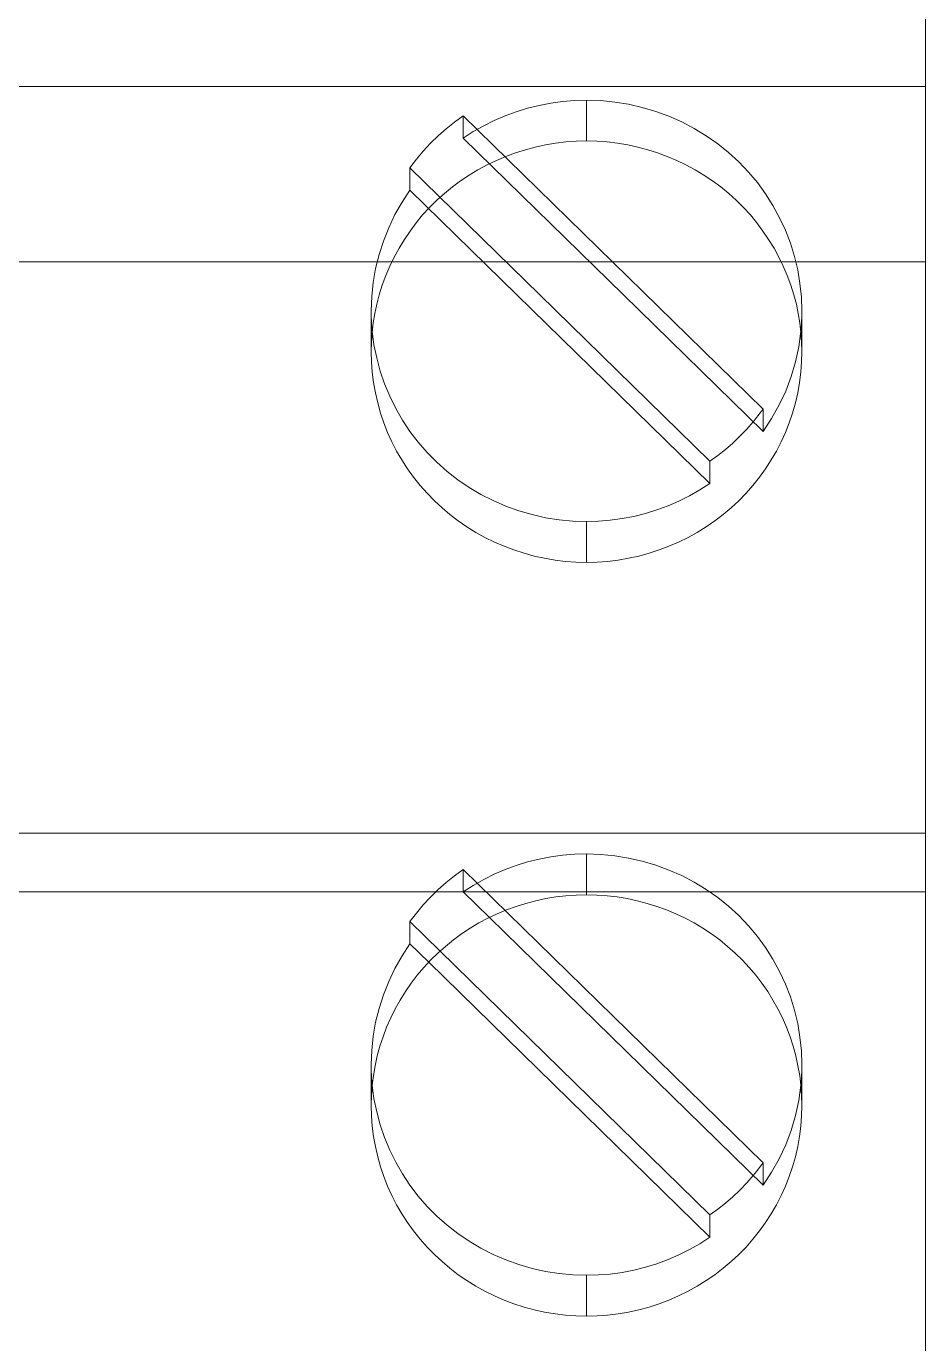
# Model space of a CAD drawing. Header units: millimetres. Extents: x 1359 to 3577, y 1336 to 3557.
# Drawn here: x 1637.02 to 1645.37, y 2735.82 to 2748.05 of the extents above; entities that cross this region are included whole.
import ezdxf

# ---------------------------------------------------------------- set-up
doc = ezdxf.new("R2010")
doc.units = ezdxf.units.MM
doc.layers.add('000-PI-Oprema', color=30, linetype='Continuous', lineweight=5)

msp = doc.modelspace()

# ---------------------------------------------------------------- linework, layer by layer
at = {"layer": '000-PI-Oprema', "color": 0, "linetype": 'ByBlock', "lineweight": 0}
for p, q in [((1645.371, 2747.156), (1645.371, 2748.184)), ((1631.471, 2747.49), (1645.371, 2747.49)), ((1641.89, 2747.337), (1641.999, 2747.352)), ((1641.999, 2747.352), (1642.11, 2747.361)), ((1642.11, 2747.361), (1642.221, 2747.364)), ((1642.221, 2747.364), (1642.353, 2747.36)), ((1642.221, 2746.985), (1642.221, 2747.364)), ((1642.353, 2747.36), (1642.483, 2747.347)), ((1642.483, 2747.347), (1642.612, 2747.326)), ((1640.995, 2747.161), (1641.076, 2747.22)), ((1641.076, 2747.012), (1641.076, 2747.22)), ((1641.076, 2747.22), (1643.861, 2744.496)), ((1641.364, 2747.176), (1641.466, 2747.219)), ((1641.466, 2747.219), (1641.569, 2747.257)), ((1641.569, 2747.257), (1641.674, 2747.29)), ((1641.674, 2747.29), (1641.781, 2747.316)), ((1641.781, 2747.316), (1641.89, 2747.337)), ((1642.612, 2747.326), (1642.739, 2747.297)), ((1642.739, 2747.297), (1642.864, 2747.26)), ((1642.864, 2747.26), (1642.986, 2747.215)), ((1640.843, 2747.033), (1640.917, 2747.099)), ((1640.917, 2747.099), (1640.995, 2747.161)), ((1641.169, 2747.072), (1641.266, 2747.126)), ((1641.266, 2747.126), (1641.364, 2747.176)), ((1642.986, 2747.215), (1643.105, 2747.163)), ((1643.105, 2747.163), (1643.221, 2747.102)), ((1643.221, 2747.102), (1643.333, 2747.034)), ((1645.371, 2747.156), (1645.371, 2745.556)), ((1640.772, 2746.964), (1640.843, 2747.033)), ((1641.076, 2747.012), (1641.169, 2747.072)), ((1642.565, 2745.556), (1641.076, 2747.012)), ((1641.933, 2746.964), (1642.029, 2746.976)), ((1642.029, 2746.976), (1642.125, 2746.982)), ((1642.125, 2746.982), (1642.221, 2746.985)), ((1642.221, 2746.985), (1642.318, 2746.982)), ((1642.318, 2746.982), (1642.414, 2746.976)), ((1642.414, 2746.976), (1642.509, 2746.964)), ((1643.333, 2747.034), (1643.44, 2746.959)), ((1645.371, 2745.556), (1645.371, 2747.012)), ((1640.641, 2746.815), (1640.704, 2746.891)), ((1640.704, 2746.891), (1640.772, 2746.964)), ((1641.472, 2746.842), (1641.562, 2746.875)), ((1641.562, 2746.875), (1641.653, 2746.904)), ((1641.653, 2746.904), (1641.745, 2746.928)), ((1641.745, 2746.928), (1641.839, 2746.949)), ((1641.839, 2746.949), (1641.933, 2746.964)), ((1642.509, 2746.964), (1642.604, 2746.949)), ((1642.604, 2746.949), (1642.697, 2746.928)), ((1642.697, 2746.928), (1642.79, 2746.904)), ((1642.79, 2746.904), (1642.881, 2746.875)), ((1642.881, 2746.875), (1642.971, 2746.842)), ((1643.44, 2746.959), (1643.541, 2746.878)), ((1643.541, 2746.878), (1643.636, 2746.791)), ((1640.581, 2746.736), (1640.641, 2746.815)), ((1640.581, 2746.528), (1640.581, 2746.736)), ((1641.787, 2745.556), (1640.581, 2746.736)), ((1641.213, 2746.718), (1641.298, 2746.764)), ((1641.298, 2746.764), (1641.384, 2746.805)), ((1641.384, 2746.805), (1641.472, 2746.842)), ((1642.971, 2746.842), (1643.059, 2746.805)), ((1643.059, 2746.805), (1643.145, 2746.764)), ((1643.145, 2746.764), (1643.229, 2746.718)), ((1643.636, 2746.791), (1643.725, 2746.697)), ((1640.975, 2746.558), (1641.051, 2746.615)), ((1641.051, 2746.615), (1641.131, 2746.668)), ((1641.131, 2746.668), (1641.213, 2746.718)), ((1643.229, 2746.718), (1643.312, 2746.668)), ((1643.312, 2746.668), (1643.391, 2746.615)), ((1643.391, 2746.615), (1643.468, 2746.558)), ((1643.725, 2746.697), (1643.808, 2746.599)), ((1640.508, 2746.417), (1640.581, 2746.528)), ((1640.581, 2746.528), (1641.575, 2745.556)), ((1640.83, 2746.434), (1640.901, 2746.498)), ((1640.901, 2746.498), (1640.975, 2746.558)), ((1643.468, 2746.558), (1643.542, 2746.498)), ((1643.542, 2746.498), (1643.612, 2746.434)), ((1643.808, 2746.599), (1643.884, 2746.495)), ((1643.884, 2746.495), (1643.953, 2746.386)), ((1640.442, 2746.301), (1640.508, 2746.417)), ((1640.699, 2746.298), (1640.763, 2746.367)), ((1640.763, 2746.367), (1640.83, 2746.434)), ((1643.612, 2746.434), (1643.679, 2746.367)), ((1643.679, 2746.367), (1643.743, 2746.298)), ((1643.953, 2746.386), (1644.015, 2746.273)), ((1640.384, 2746.18), (1640.442, 2746.301)), ((1640.639, 2746.225), (1640.699, 2746.298)), ((1643.743, 2746.298), (1643.804, 2746.225)), ((1644.015, 2746.273), (1644.069, 2746.156)), ((1640.334, 2746.056), (1640.384, 2746.18)), ((1640.529, 2746.071), (1640.582, 2746.149)), ((1640.582, 2746.149), (1640.639, 2746.225)), ((1643.804, 2746.225), (1643.86, 2746.149)), ((1643.86, 2746.149), (1643.913, 2746.071)), ((1644.069, 2746.156), (1644.116, 2746.036)), ((1640.294, 2745.93), (1640.334, 2746.056)), ((1640.48, 2745.99), (1640.529, 2746.071)), ((1643.913, 2746.071), (1643.963, 2745.99)), ((1644.116, 2746.036), (1644.153, 2745.913)), ((1640.262, 2745.802), (1640.294, 2745.93)), ((1640.393, 2745.822), (1640.434, 2745.907)), ((1640.434, 2745.907), (1640.48, 2745.99)), ((1643.963, 2745.99), (1644.008, 2745.907)), ((1644.008, 2745.907), (1644.049, 2745.822)), ((1644.153, 2745.913), (1644.183, 2745.789)), ((1645.371, 2745.863), (1631.471, 2745.863)), ((1640.24, 2745.672), (1640.262, 2745.802)), ((1640.356, 2745.735), (1640.393, 2745.822)), ((1644.049, 2745.822), (1644.086, 2745.735)), ((1644.183, 2745.789), (1644.204, 2745.663)), ((1640.226, 2745.54), (1640.24, 2745.672)), ((1640.295, 2745.556), (1640.324, 2745.646)), ((1640.324, 2745.646), (1640.356, 2745.735)), ((1644.086, 2745.735), (1644.119, 2745.646)), ((1644.119, 2745.646), (1644.147, 2745.556)), ((1644.204, 2745.663), (1644.217, 2745.536)), ((1640.221, 2745.408), (1640.226, 2745.54)), ((1640.273, 2745.47), (1640.295, 2745.556)), ((1641.575, 2745.556), (1643.366, 2743.804)), ((1643.366, 2744.012), (1641.787, 2745.556)), ((1643.861, 2744.288), (1642.565, 2745.556)), ((1644.147, 2745.556), (1644.17, 2745.47)), ((1644.217, 2745.536), (1644.221, 2745.408)), ((1645.371, 2740.556), (1645.371, 2745.556)), ((1640.222, 2745.376), (1640.221, 2745.408)), ((1640.221, 2745.361), (1640.221, 2745.408)), ((1640.254, 2745.383), (1640.273, 2745.47)), ((1644.17, 2745.47), (1644.188, 2745.383)), ((1644.221, 2745.408), (1644.221, 2745.376)), ((1644.221, 2745.361), (1644.221, 2745.408)), ((1640.221, 2745.313), (1640.221, 2745.361)), ((1640.221, 2745.266), (1640.221, 2745.313)), ((1640.221, 2745.218), (1640.221, 2745.266)), ((1640.222, 2745.345), (1640.222, 2745.376)), ((1640.224, 2745.313), (1640.222, 2745.345)), ((1640.225, 2745.281), (1640.224, 2745.313)), ((1640.228, 2745.25), (1640.225, 2745.281)), ((1640.23, 2745.207), (1640.24, 2745.295)), ((1640.24, 2745.295), (1640.254, 2745.383)), ((1644.188, 2745.383), (1644.203, 2745.295)), ((1644.203, 2745.295), (1644.213, 2745.207)), ((1644.217, 2745.281), (1644.215, 2745.25)), ((1644.219, 2745.313), (1644.217, 2745.281)), ((1644.22, 2745.345), (1644.219, 2745.313)), ((1644.221, 2745.376), (1644.22, 2745.345)), ((1644.221, 2745.313), (1644.221, 2745.361)), ((1644.221, 2745.266), (1644.221, 2745.313)), ((1644.221, 2745.218), (1644.221, 2745.266)), ((1640.221, 2745.171), (1640.221, 2745.218)), ((1640.221, 2745.123), (1640.221, 2745.171)), ((1640.223, 2745.118), (1640.23, 2745.207)), ((1640.231, 2745.218), (1640.228, 2745.25)), ((1640.247, 2745.093), (1640.231, 2745.218)), ((1644.212, 2745.218), (1644.192, 2745.075)), ((1644.215, 2745.25), (1644.212, 2745.218)), ((1644.213, 2745.207), (1644.219, 2745.118)), ((1644.221, 2745.171), (1644.221, 2745.218)), ((1644.221, 2745.123), (1644.221, 2745.171)), ((1640.221, 2745.076), (1640.221, 2745.123)), ((1640.221, 2745.029), (1640.223, 2745.118)), ((1640.221, 2745.029), (1640.221, 2745.076)), ((1640.224, 2744.933), (1640.221, 2745.029)), ((1640.272, 2744.97), (1640.247, 2745.093)), ((1644.192, 2745.075), (1644.162, 2744.935)), ((1644.219, 2745.118), (1644.221, 2745.029)), ((1644.221, 2745.029), (1644.219, 2744.933)), ((1644.221, 2745.076), (1644.221, 2745.123)), ((1644.221, 2745.029), (1644.221, 2745.076)), ((1640.231, 2744.837), (1640.224, 2744.933)), ((1640.305, 2744.849), (1640.272, 2744.97)), ((1644.162, 2744.935), (1644.121, 2744.797)), ((1644.219, 2744.933), (1644.212, 2744.837)), ((1645.371, 2740.556), (1645.371, 2744.99)), ((1640.243, 2744.741), (1640.231, 2744.837)), ((1640.345, 2744.73), (1640.305, 2744.849)), ((1644.121, 2744.797), (1644.071, 2744.663)), ((1644.212, 2744.837), (1644.2, 2744.741)), ((1640.26, 2744.646), (1640.243, 2744.741)), ((1640.393, 2744.614), (1640.345, 2744.73)), ((1644.071, 2744.663), (1644.01, 2744.534)), ((1644.2, 2744.741), (1644.183, 2744.646)), ((1640.282, 2744.552), (1640.26, 2744.646)), ((1640.308, 2744.459), (1640.282, 2744.552)), ((1640.449, 2744.502), (1640.393, 2744.614)), ((1644.01, 2744.534), (1643.94, 2744.408)), ((1644.161, 2744.552), (1644.135, 2744.459)), ((1644.183, 2744.646), (1644.161, 2744.552)), ((1640.339, 2744.368), (1640.308, 2744.459)), ((1640.512, 2744.393), (1640.449, 2744.502)), ((1643.801, 2744.416), (1643.786, 2744.397)), ((1643.817, 2744.436), (1643.801, 2744.416)), ((1643.832, 2744.456), (1643.817, 2744.436)), ((1643.847, 2744.476), (1643.832, 2744.456)), ((1643.861, 2744.496), (1643.847, 2744.476)), ((1643.861, 2744.288), (1643.861, 2744.496)), ((1643.94, 2744.408), (1643.861, 2744.288)), ((1644.135, 2744.459), (1644.104, 2744.368)), ((1640.374, 2744.279), (1640.339, 2744.368)), ((1640.581, 2744.288), (1640.512, 2744.393)), ((1640.658, 2744.187), (1640.581, 2744.288)), ((1643.709, 2744.309), (1643.646, 2744.243)), ((1643.77, 2744.377), (1643.709, 2744.309)), ((1643.786, 2744.397), (1643.77, 2744.377)), ((1644.104, 2744.368), (1644.069, 2744.279)), ((1640.413, 2744.192), (1640.374, 2744.279)), ((1640.457, 2744.106), (1640.413, 2744.192)), ((1640.742, 2744.091), (1640.658, 2744.187)), ((1643.58, 2744.18), (1643.511, 2744.121)), ((1643.646, 2744.243), (1643.58, 2744.18)), ((1644.029, 2744.192), (1643.985, 2744.106)), ((1644.069, 2744.279), (1644.029, 2744.192)), ((1640.506, 2744.023), (1640.457, 2744.106)), ((1640.831, 2744.001), (1640.742, 2744.091)), ((1643.44, 2744.065), (1643.366, 2744.012)), ((1643.511, 2744.121), (1643.44, 2744.065)), ((1643.985, 2744.106), (1643.937, 2744.023)), ((1640.558, 2743.942), (1640.506, 2744.023)), ((1640.615, 2743.863), (1640.558, 2743.942)), ((1640.926, 2743.917), (1640.831, 2744.001)), ((1641.026, 2743.839), (1640.926, 2743.917)), ((1643.366, 2743.804), (1643.366, 2744.012)), ((1643.884, 2743.942), (1643.828, 2743.863)), ((1643.937, 2744.023), (1643.884, 2743.942)), ((1640.675, 2743.787), (1640.615, 2743.863)), ((1641.131, 2743.768), (1641.026, 2743.839)), ((1643.366, 2743.804), (1643.274, 2743.744)), ((1643.828, 2743.863), (1643.767, 2743.787)), ((1640.74, 2743.714), (1640.675, 2743.787)), ((1640.808, 2743.644), (1640.74, 2743.714)), ((1641.24, 2743.703), (1641.131, 2743.768)), ((1641.354, 2743.645), (1641.24, 2743.703)), ((1643.178, 2743.69), (1643.08, 2743.641)), ((1643.274, 2743.744), (1643.178, 2743.69)), ((1643.703, 2743.714), (1643.635, 2743.644)), ((1643.767, 2743.787), (1643.703, 2743.714)), ((1640.879, 2743.578), (1640.808, 2743.644)), ((1640.953, 2743.516), (1640.879, 2743.578)), ((1641.471, 2743.595), (1641.354, 2743.645)), ((1641.591, 2743.551), (1641.471, 2743.595)), ((1641.715, 2743.515), (1641.591, 2743.551)), ((1642.875, 2743.559), (1642.768, 2743.526)), ((1642.979, 2743.597), (1642.875, 2743.559)), ((1643.08, 2743.641), (1642.979, 2743.597)), ((1643.564, 2743.578), (1643.489, 2743.516)), ((1643.635, 2743.644), (1643.564, 2743.578)), ((1641.03, 2743.457), (1640.953, 2743.516)), ((1641.11, 2743.402), (1641.03, 2743.457)), ((1641.84, 2743.487), (1641.715, 2743.515)), ((1641.966, 2743.468), (1641.84, 2743.487)), ((1642.094, 2743.456), (1641.966, 2743.468)), ((1642.221, 2743.452), (1642.094, 2743.456)), ((1642.332, 2743.455), (1642.221, 2743.452)), ((1642.221, 2743.072), (1642.221, 2743.452)), ((1642.442, 2743.463), (1642.332, 2743.455)), ((1642.552, 2743.478), (1642.442, 2743.463)), ((1642.66, 2743.499), (1642.552, 2743.478)), ((1642.768, 2743.526), (1642.66, 2743.499)), ((1643.412, 2743.457), (1643.332, 2743.402)), ((1643.489, 2743.516), (1643.412, 2743.457)), ((1641.193, 2743.35), (1641.11, 2743.402)), ((1641.278, 2743.303), (1641.193, 2743.35)), ((1643.249, 2743.35), (1643.164, 2743.303)), ((1643.332, 2743.402), (1643.249, 2743.35)), ((1641.366, 2743.26), (1641.278, 2743.303)), ((1641.455, 2743.221), (1641.366, 2743.26)), ((1641.547, 2743.187), (1641.455, 2743.221)), ((1641.641, 2743.156), (1641.547, 2743.187)), ((1642.895, 2743.187), (1642.802, 2743.156)), ((1642.987, 2743.221), (1642.895, 2743.187)), ((1643.077, 2743.26), (1642.987, 2743.221)), ((1643.164, 2743.303), (1643.077, 2743.26)), ((1641.736, 2743.131), (1641.641, 2743.156)), ((1641.832, 2743.11), (1641.736, 2743.131)), ((1641.929, 2743.093), (1641.832, 2743.11)), ((1642.026, 2743.081), (1641.929, 2743.093)), ((1642.123, 2743.074), (1642.026, 2743.081)), ((1642.221, 2743.072), (1642.123, 2743.074)), ((1642.319, 2743.074), (1642.221, 2743.072)), ((1642.417, 2743.081), (1642.319, 2743.074)), ((1642.514, 2743.093), (1642.417, 2743.081)), ((1642.611, 2743.11), (1642.514, 2743.093)), ((1642.707, 2743.131), (1642.611, 2743.11)), ((1642.802, 2743.156), (1642.707, 2743.131)), ((1645.371, 2740.556), (1645.371, 2742.561)), ((1631.471, 2740.556), (1645.371, 2740.556)), ((1645.371, 2740.556), (1645.371, 2740.556)), ((1645.371, 2740.012), (1645.371, 2740.556)), ((1641.466, 2740.219), (1641.569, 2740.257)), ((1641.569, 2740.257), (1641.674, 2740.29)), ((1641.674, 2740.29), (1641.781, 2740.316)), ((1641.781, 2740.316), (1641.89, 2740.337)), ((1641.89, 2740.337), (1641.999, 2740.352)), ((1641.999, 2740.352), (1642.11, 2740.361)), ((1642.11, 2740.361), (1642.221, 2740.364)), ((1642.221, 2739.985), (1642.221, 2740.364)), ((1642.221, 2740.364), (1642.353, 2740.36)), ((1642.353, 2740.36), (1642.483, 2740.347)), ((1642.483, 2740.347), (1642.612, 2740.326)), ((1642.612, 2740.326), (1642.739, 2740.297)), ((1642.739, 2740.297), (1642.864, 2740.26)), ((1642.864, 2740.26), (1642.986, 2740.215)), ((1640.917, 2740.099), (1640.995, 2740.161)), ((1640.995, 2740.161), (1641.076, 2740.22)), ((1641.076, 2740.012), (1641.076, 2740.22)), ((1641.076, 2740.22), (1643.861, 2737.496)), ((1641.169, 2740.072), (1641.266, 2740.126)), ((1641.266, 2740.126), (1641.364, 2740.176)), ((1641.364, 2740.176), (1641.466, 2740.219)), ((1642.986, 2740.215), (1643.105, 2740.163)), ((1643.105, 2740.163), (1643.221, 2740.102)), ((1631.471, 2740.012), (1645.371, 2740.012)), ((1640.772, 2739.964), (1640.843, 2740.033)), ((1640.843, 2740.033), (1640.917, 2740.099)), ((1641.076, 2740.012), (1641.169, 2740.072)), ((1641.319, 2739.774), (1641.076, 2740.012)), ((1643.221, 2740.102), (1643.333, 2740.034)), ((1643.333, 2740.034), (1643.44, 2739.959)), ((1645.371, 2733.556), (1645.371, 2740.012)), ((1640.641, 2739.815), (1640.704, 2739.891)), ((1640.704, 2739.891), (1640.772, 2739.964)), ((1641.567, 2739.877), (1641.658, 2739.905)), ((1641.658, 2739.905), (1641.749, 2739.929)), ((1641.749, 2739.929), (1641.842, 2739.949)), ((1641.842, 2739.949), (1641.936, 2739.965)), ((1641.936, 2739.965), (1642.03, 2739.976)), ((1642.03, 2739.976), (1642.126, 2739.982)), ((1642.126, 2739.982), (1642.221, 2739.985)), ((1642.221, 2739.985), (1642.317, 2739.982)), ((1642.317, 2739.982), (1642.412, 2739.976)), ((1642.412, 2739.976), (1642.507, 2739.965)), ((1642.507, 2739.965), (1642.6, 2739.949)), ((1642.6, 2739.949), (1642.693, 2739.929)), ((1642.693, 2739.929), (1642.785, 2739.905)), ((1642.785, 2739.905), (1642.875, 2739.877)), ((1643.44, 2739.959), (1643.541, 2739.878)), ((1640.581, 2739.736), (1640.641, 2739.815)), ((1641.222, 2739.723), (1641.305, 2739.767)), ((1641.305, 2739.767), (1641.391, 2739.808)), ((1643.861, 2737.288), (1641.319, 2739.774)), ((1641.391, 2739.808), (1641.478, 2739.845)), ((1641.478, 2739.845), (1641.567, 2739.877)), ((1642.875, 2739.877), (1642.964, 2739.845)), ((1642.964, 2739.845), (1643.052, 2739.808)), ((1643.052, 2739.808), (1643.137, 2739.767)), ((1643.137, 2739.767), (1643.221, 2739.723)), ((1643.541, 2739.878), (1643.636, 2739.791)), ((1643.636, 2739.791), (1643.725, 2739.697)), ((1640.581, 2739.528), (1640.581, 2739.736)), ((1640.861, 2739.462), (1640.581, 2739.736)), ((1641.061, 2739.622), (1641.14, 2739.674)), ((1641.14, 2739.674), (1641.222, 2739.723)), ((1643.221, 2739.723), (1643.303, 2739.674)), ((1643.303, 2739.674), (1643.382, 2739.622)), ((1643.725, 2739.697), (1643.808, 2739.599)), ((1640.508, 2739.417), (1640.581, 2739.528)), ((1640.581, 2739.528), (1640.755, 2739.358)), ((1640.911, 2739.506), (1640.984, 2739.566)), ((1640.984, 2739.566), (1641.061, 2739.622)), ((1643.382, 2739.622), (1643.458, 2739.566)), ((1643.458, 2739.566), (1643.532, 2739.506)), ((1643.808, 2739.599), (1643.884, 2739.495)), ((1640.442, 2739.301), (1640.508, 2739.417)), ((1640.773, 2739.378), (1640.841, 2739.444)), ((1640.841, 2739.444), (1640.911, 2739.506)), ((1643.366, 2737.012), (1640.861, 2739.462)), ((1643.532, 2739.506), (1643.602, 2739.444)), ((1643.602, 2739.444), (1643.669, 2739.378)), ((1643.884, 2739.495), (1643.953, 2739.386)), ((1640.384, 2739.18), (1640.442, 2739.301)), ((1640.649, 2739.238), (1640.71, 2739.309)), ((1640.71, 2739.309), (1640.773, 2739.378)), ((1640.755, 2739.358), (1643.366, 2736.804)), ((1643.669, 2739.378), (1643.733, 2739.309)), ((1643.733, 2739.309), (1643.793, 2739.238)), ((1643.953, 2739.386), (1644.015, 2739.273)), ((1644.015, 2739.273), (1644.069, 2739.156)), ((1640.334, 2739.056), (1640.384, 2739.18)), ((1640.539, 2739.086), (1640.592, 2739.163)), ((1640.592, 2739.163), (1640.649, 2739.238)), ((1643.793, 2739.238), (1643.85, 2739.163)), ((1643.85, 2739.163), (1643.904, 2739.086)), ((1644.069, 2739.156), (1644.116, 2739.036)), ((1640.294, 2738.93), (1640.334, 2739.056)), ((1640.489, 2739.007), (1640.539, 2739.086)), ((1643.904, 2739.086), (1643.953, 2739.007)), ((1644.116, 2739.036), (1644.153, 2738.913)), ((1640.262, 2738.802), (1640.294, 2738.93)), ((1640.402, 2738.841), (1640.444, 2738.925)), ((1640.444, 2738.925), (1640.489, 2739.007)), ((1643.953, 2739.007), (1643.999, 2738.925)), ((1643.999, 2738.925), (1644.041, 2738.841)), ((1644.153, 2738.913), (1644.183, 2738.789)), ((1640.24, 2738.672), (1640.262, 2738.802)), ((1640.364, 2738.755), (1640.402, 2738.841)), ((1644.041, 2738.841), (1644.078, 2738.755)), ((1644.183, 2738.789), (1644.204, 2738.663)), ((1640.226, 2738.54), (1640.24, 2738.672)), ((1640.302, 2738.578), (1640.331, 2738.667)), ((1640.331, 2738.667), (1640.364, 2738.755)), ((1644.078, 2738.755), (1644.112, 2738.667)), ((1644.112, 2738.667), (1644.141, 2738.578)), ((1644.204, 2738.663), (1644.217, 2738.536)), ((1640.221, 2738.408), (1640.226, 2738.54)), ((1640.277, 2738.489), (1640.302, 2738.578)), ((1644.141, 2738.578), (1644.165, 2738.489)), ((1644.217, 2738.536), (1644.221, 2738.408)), ((1640.257, 2738.398), (1640.277, 2738.489)), ((1644.165, 2738.489), (1644.185, 2738.398)), ((1640.222, 2738.376), (1640.221, 2738.408)), ((1640.221, 2738.361), (1640.221, 2738.408)), ((1640.221, 2738.313), (1640.221, 2738.361)), ((1640.221, 2738.266), (1640.221, 2738.313)), ((1640.222, 2738.345), (1640.222, 2738.376)), ((1640.224, 2738.313), (1640.222, 2738.345)), ((1640.225, 2738.281), (1640.224, 2738.313)), ((1640.23, 2738.214), (1640.242, 2738.306)), ((1640.242, 2738.306), (1640.257, 2738.398)), ((1644.185, 2738.398), (1644.201, 2738.306)), ((1644.201, 2738.306), (1644.212, 2738.214)), ((1644.219, 2738.313), (1644.217, 2738.281)), ((1644.22, 2738.345), (1644.219, 2738.313)), ((1644.221, 2738.376), (1644.22, 2738.345)), ((1644.221, 2738.408), (1644.221, 2738.376)), ((1644.221, 2738.361), (1644.221, 2738.408)), ((1644.221, 2738.313), (1644.221, 2738.361)), ((1644.221, 2738.266), (1644.221, 2738.313)), ((1640.221, 2738.218), (1640.221, 2738.266)), ((1640.221, 2738.171), (1640.221, 2738.218)), ((1640.221, 2738.123), (1640.221, 2738.171)), ((1640.224, 2738.122), (1640.23, 2738.214)), ((1640.228, 2738.25), (1640.225, 2738.281)), ((1640.231, 2738.218), (1640.228, 2738.25)), ((1640.247, 2738.093), (1640.231, 2738.218)), ((1644.212, 2738.218), (1644.192, 2738.075)), ((1644.215, 2738.25), (1644.212, 2738.218)), ((1644.212, 2738.214), (1644.219, 2738.122)), ((1644.217, 2738.281), (1644.215, 2738.25)), ((1644.221, 2738.218), (1644.221, 2738.266)), ((1644.221, 2738.171), (1644.221, 2738.218)), ((1644.221, 2738.123), (1644.221, 2738.171)), ((1640.221, 2738.076), (1640.221, 2738.123)), ((1640.221, 2738.029), (1640.224, 2738.122)), ((1640.221, 2738.029), (1640.221, 2738.076)), ((1640.272, 2737.97), (1640.247, 2738.093)), ((1644.192, 2738.075), (1644.162, 2737.935)), ((1644.219, 2738.122), (1644.221, 2738.029)), ((1644.221, 2738.076), (1644.221, 2738.123)), ((1644.221, 2738.029), (1644.221, 2738.076)), ((1640.224, 2737.933), (1640.221, 2738.029)), ((1640.231, 2737.837), (1640.224, 2737.933)), ((1640.305, 2737.849), (1640.272, 2737.97)), ((1644.162, 2737.935), (1644.121, 2737.797)), ((1644.219, 2737.933), (1644.212, 2737.837)), ((1644.221, 2738.029), (1644.219, 2737.933)), ((1640.243, 2737.741), (1640.231, 2737.837)), ((1640.345, 2737.73), (1640.305, 2737.849)), ((1644.212, 2737.837), (1644.2, 2737.741)), ((1640.26, 2737.646), (1640.243, 2737.741)), ((1640.393, 2737.614), (1640.345, 2737.73)), ((1644.121, 2737.797), (1644.071, 2737.663)), ((1644.2, 2737.741), (1644.183, 2737.646)), ((1640.282, 2737.552), (1640.26, 2737.646)), ((1640.449, 2737.502), (1640.393, 2737.614)), ((1644.071, 2737.663), (1644.01, 2737.534)), ((1644.183, 2737.646), (1644.161, 2737.552)), ((1640.308, 2737.459), (1640.282, 2737.552)), ((1640.339, 2737.368), (1640.308, 2737.459)), ((1640.512, 2737.393), (1640.449, 2737.502)), ((1643.817, 2737.436), (1643.801, 2737.416)), ((1643.832, 2737.456), (1643.817, 2737.436)), ((1643.847, 2737.476), (1643.832, 2737.456)), ((1643.861, 2737.496), (1643.847, 2737.476)), ((1643.861, 2737.288), (1643.861, 2737.496)), ((1644.01, 2737.534), (1643.94, 2737.408)), ((1644.135, 2737.459), (1644.104, 2737.368)), ((1644.161, 2737.552), (1644.135, 2737.459)), ((1640.374, 2737.279), (1640.339, 2737.368)), ((1640.581, 2737.288), (1640.512, 2737.393)), ((1643.77, 2737.377), (1643.709, 2737.309)), ((1643.786, 2737.397), (1643.77, 2737.377)), ((1643.801, 2737.416), (1643.786, 2737.397)), ((1643.94, 2737.408), (1643.861, 2737.288)), ((1644.104, 2737.368), (1644.069, 2737.279)), ((1640.413, 2737.192), (1640.374, 2737.279)), ((1640.457, 2737.106), (1640.413, 2737.192)), ((1640.658, 2737.187), (1640.581, 2737.288)), ((1643.646, 2737.243), (1643.58, 2737.18)), ((1643.709, 2737.309), (1643.646, 2737.243)), ((1644.029, 2737.192), (1643.985, 2737.106)), ((1644.069, 2737.279), (1644.029, 2737.192)), ((1640.506, 2737.023), (1640.457, 2737.106)), ((1640.742, 2737.091), (1640.658, 2737.187)), ((1640.831, 2737.001), (1640.742, 2737.091)), ((1643.511, 2737.121), (1643.44, 2737.065)), ((1643.58, 2737.18), (1643.511, 2737.121)), ((1643.985, 2737.106), (1643.937, 2737.023)), ((1640.558, 2736.942), (1640.506, 2737.023)), ((1640.926, 2736.917), (1640.831, 2737.001)), ((1643.44, 2737.065), (1643.366, 2737.012)), ((1643.366, 2736.804), (1643.366, 2737.012)), ((1643.937, 2737.023), (1643.884, 2736.942)), ((1640.615, 2736.863), (1640.558, 2736.942)), ((1640.675, 2736.787), (1640.615, 2736.863)), ((1641.026, 2736.839), (1640.926, 2736.917)), ((1641.131, 2736.768), (1641.026, 2736.839)), ((1643.828, 2736.863), (1643.767, 2736.787)), ((1643.884, 2736.942), (1643.828, 2736.863)), ((1640.74, 2736.714), (1640.675, 2736.787)), ((1640.808, 2736.644), (1640.74, 2736.714)), ((1641.24, 2736.703), (1641.131, 2736.768)), ((1641.354, 2736.645), (1641.24, 2736.703)), ((1643.274, 2736.744), (1643.178, 2736.69)), ((1643.366, 2736.804), (1643.274, 2736.744)), ((1643.703, 2736.714), (1643.635, 2736.644)), ((1643.767, 2736.787), (1643.703, 2736.714)), ((1640.879, 2736.578), (1640.808, 2736.644)), ((1640.953, 2736.516), (1640.879, 2736.578)), ((1641.471, 2736.595), (1641.354, 2736.645)), ((1641.591, 2736.551), (1641.471, 2736.595)), ((1642.979, 2736.597), (1642.875, 2736.559)), ((1643.08, 2736.641), (1642.979, 2736.597)), ((1643.178, 2736.69), (1643.08, 2736.641)), ((1643.564, 2736.578), (1643.489, 2736.516)), ((1643.635, 2736.644), (1643.564, 2736.578)), ((1641.03, 2736.457), (1640.953, 2736.516)), ((1641.11, 2736.402), (1641.03, 2736.457)), ((1641.715, 2736.515), (1641.591, 2736.551)), ((1641.84, 2736.487), (1641.715, 2736.515)), ((1641.966, 2736.468), (1641.84, 2736.487)), ((1642.094, 2736.456), (1641.966, 2736.468)), ((1642.221, 2736.452), (1642.094, 2736.456)), ((1642.332, 2736.455), (1642.221, 2736.452)), ((1642.442, 2736.463), (1642.332, 2736.455)), ((1642.552, 2736.478), (1642.442, 2736.463)), ((1642.66, 2736.499), (1642.552, 2736.478)), ((1642.768, 2736.526), (1642.66, 2736.499)), ((1642.875, 2736.559), (1642.768, 2736.526)), ((1643.412, 2736.457), (1643.332, 2736.402)), ((1643.489, 2736.516), (1643.412, 2736.457)), ((1641.193, 2736.35), (1641.11, 2736.402)), ((1641.278, 2736.303), (1641.193, 2736.35)), ((1642.221, 2736.072), (1642.221, 2736.452)), ((1643.249, 2736.35), (1643.164, 2736.303)), ((1643.332, 2736.402), (1643.249, 2736.35)), ((1641.366, 2736.26), (1641.278, 2736.303)), ((1641.455, 2736.221), (1641.366, 2736.26)), ((1641.547, 2736.187), (1641.455, 2736.221)), ((1642.987, 2736.221), (1642.895, 2736.187)), ((1643.077, 2736.26), (1642.987, 2736.221)), ((1643.164, 2736.303), (1643.077, 2736.26)), ((1641.641, 2736.156), (1641.547, 2736.187)), ((1641.736, 2736.131), (1641.641, 2736.156)), ((1641.832, 2736.11), (1641.736, 2736.131)), ((1641.929, 2736.093), (1641.832, 2736.11)), ((1642.026, 2736.081), (1641.929, 2736.093)), ((1642.514, 2736.093), (1642.417, 2736.081)), ((1642.611, 2736.11), (1642.514, 2736.093)), ((1642.707, 2736.131), (1642.611, 2736.11)), ((1642.802, 2736.156), (1642.707, 2736.131)), ((1642.895, 2736.187), (1642.802, 2736.156)), ((1642.123, 2736.074), (1642.026, 2736.081)), ((1642.221, 2736.072), (1642.123, 2736.074)), ((1642.319, 2736.074), (1642.221, 2736.072)), ((1642.417, 2736.081), (1642.319, 2736.074))]:
    msp.add_line(p, q, dxfattribs=at)

doc.saveas('drawing.dxf')
